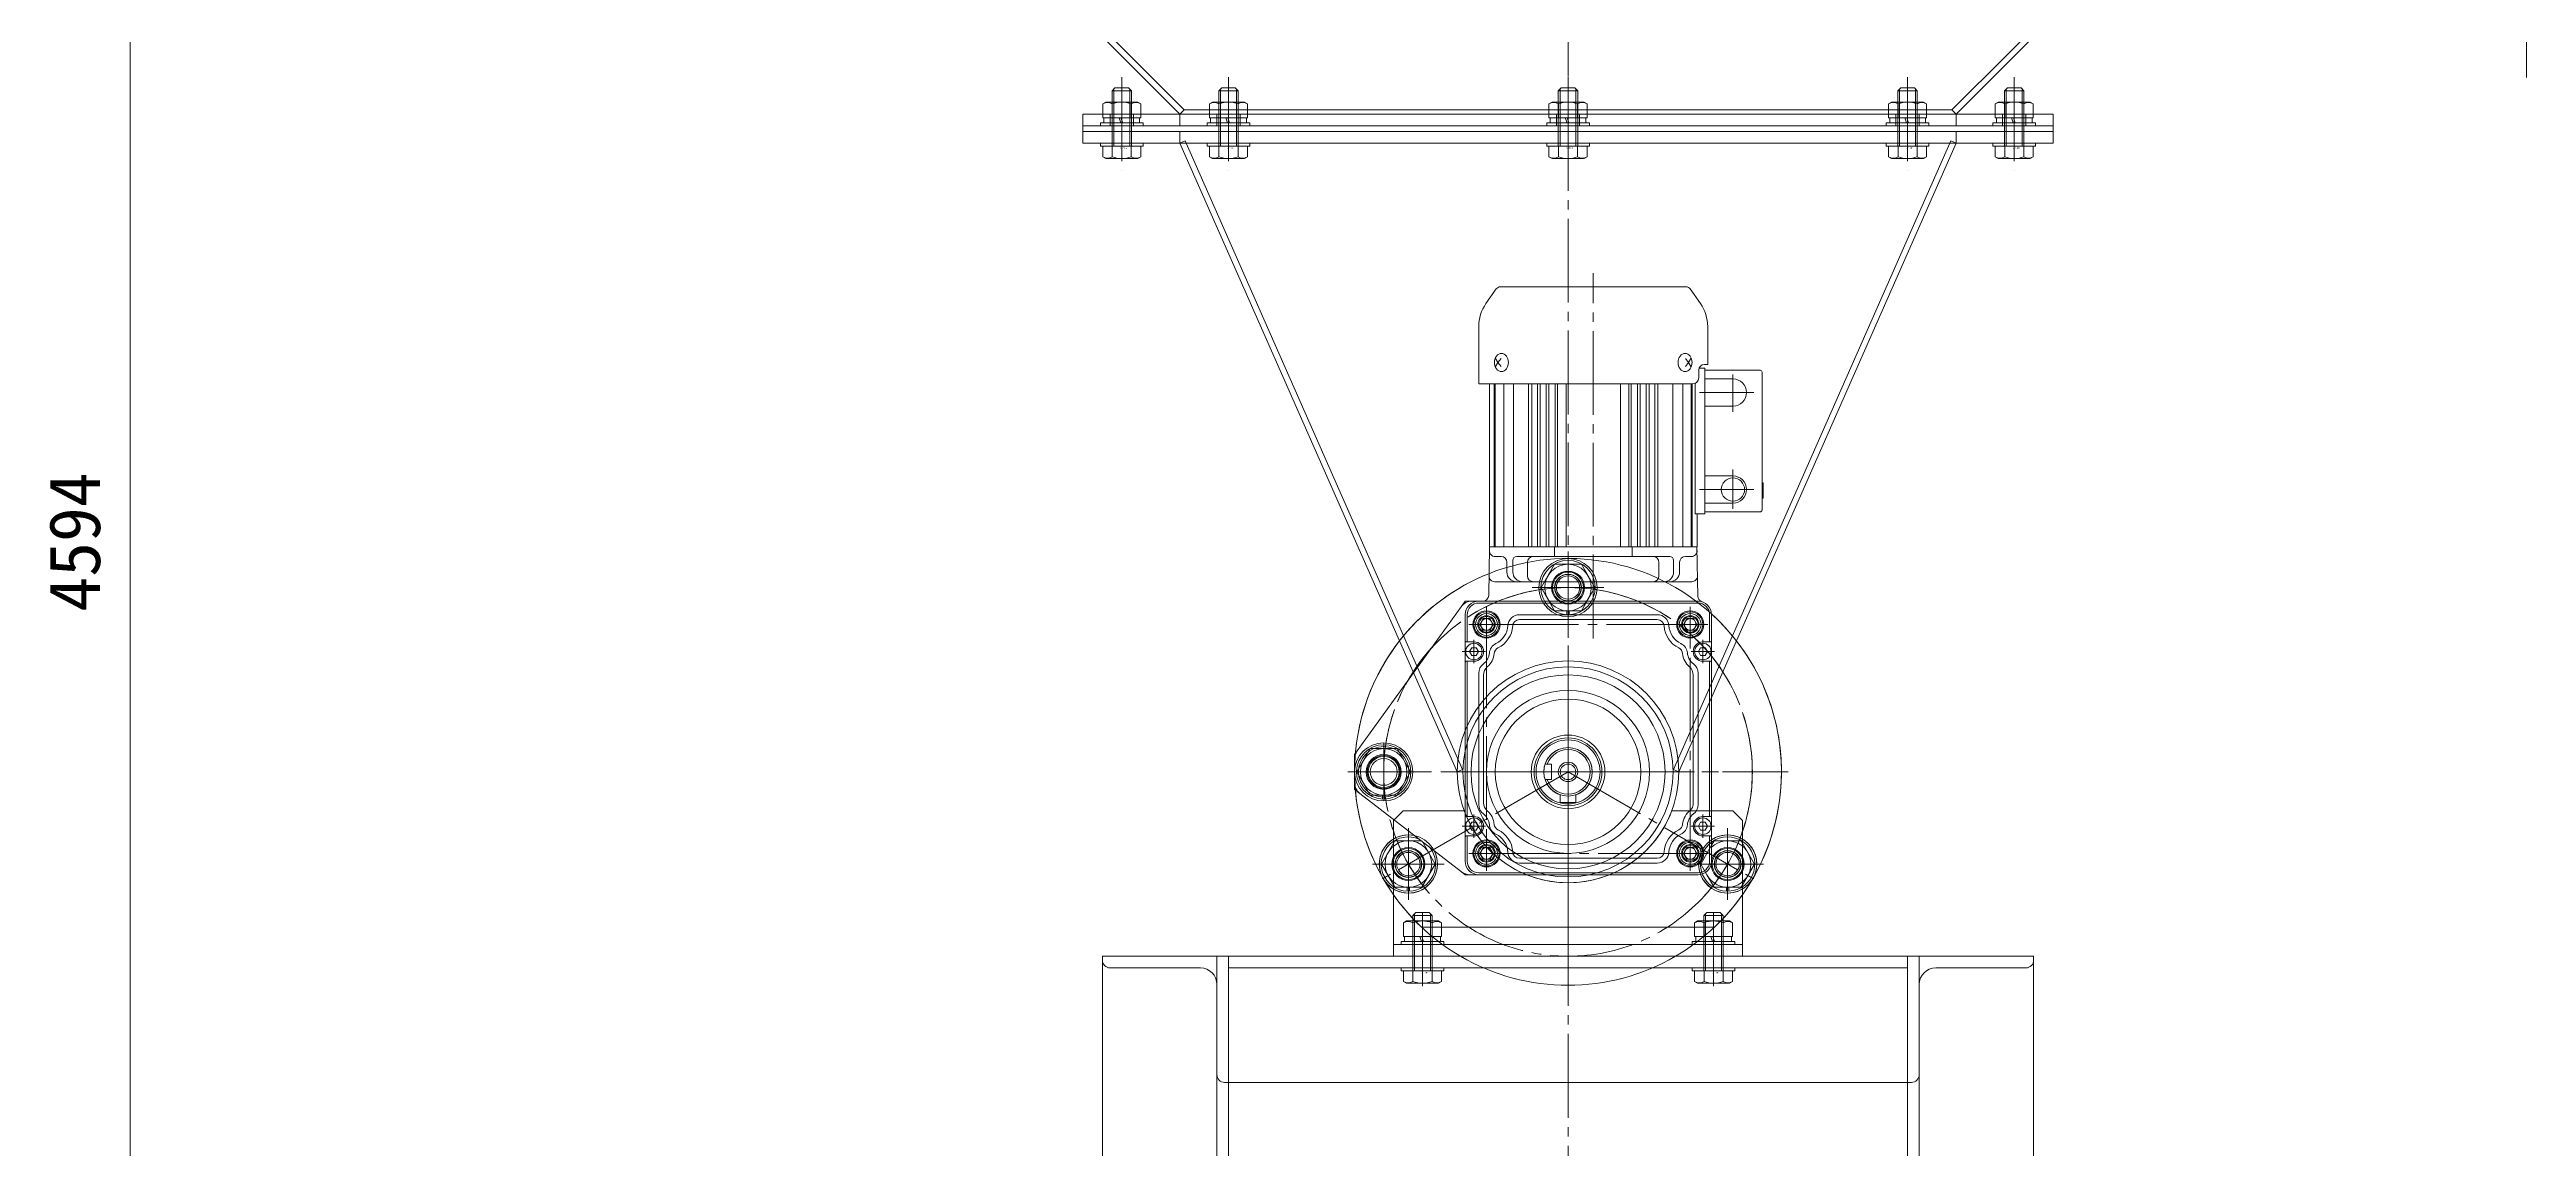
# Model space of a CAD drawing. Units: millimetres at full size. Extents: x -24503 to 24503, y -7436 to 7436.
# Drawn here: x 8316 to 9592, y 2864 to 3430 of the extents above; entities that cross this region are included whole.
import ezdxf
from ezdxf.enums import TextEntityAlignment as Align

# ---------------------------------------------------------------- set-up
doc = ezdxf.new("R2010")
doc.units = ezdxf.units.MM
doc.header["$LTSCALE"] = 4.8
doc.linetypes.add('CHAIN2', pattern=[12, 9, -1, 1, -1])
for name, color, linetype, lineweight in [('0-2_08_DIM', 3, 'Continuous', 9), ('0-4_0', 2, 'Continuous', 9), ('0-6_05_CENTER', 2, 'CHAIN2', 9), ('0-7_04_HIDDEN', 7, 'Continuous', 9), ('0-A_10_補助線', 1, 'Continuous', 9), ('0-C_01_外形線', 134, 'Continuous', 9), ('0-D_03_かくれ線', 5, 'Continuous', 9), ('0-F_04_中心線', 4, 'CHAIN2', 9), ('1-0_02_細線', 6, 'Continuous', 9)]:
    doc.layers.add(name, color=color, linetype=linetype, lineweight=lineweight)
doc.styles.add('ＭＳ ゴシック', font='')
doc.styles.get('ＭＳ ゴシック').set_extended_font_data('MS Gothic')

# ---------------------------------------------------------------- blocks, each defined once
blk = doc.blocks.new('A$C402B3D07_1_1')
at = {"layer": '0-7_04_HIDDEN'}
for p, q in [((0, 0), (-65, 0)), ((-65, -2), (-65, 0)), ((0, 0), (0, -65)), ((-61, -6), (-14.5, -6)), ((-6, -14.5), (-6, -61)), ((-2, -65), (0, -65))]:
    blk.add_line(p, q, dxfattribs=at)
for centre, radius, start, end in [((-61, -2), 4, 180, 270), ((-14.5, -14.5), 8.5, 0, 90), ((-2, -61), 4, 180, 270)]:
    blk.add_arc(centre, radius, start, end, dxfattribs=at)
blk = doc.blocks.new('A$C03AD2A29_1_1')
at = {"layer": '0-4_0', "color": 134}
for p, q in [((-181, 60), (-181, -1928)), ((-175, 54), (175, 54)), ((181, 60), (181, -1928))]:
    blk.add_line(p, q, dxfattribs=at)
for points in [[(-240, 60), (-175, 60), (-175, -1928), (-240, -1928)], [(-175, 60), (175, 60), (175, -5), (-175, -5)], [(240, 60), (175, 60), (175, -1928), (240, -1928)]]:
    blk.add_lwpolyline(points, close=True, dxfattribs=at)
at = {"layer": '0-6_05_CENTER'}
for p, q in [((0, 77.547), (0, -1965.337)), ((-75, 69.232), (-75, 44.557)), ((75, 69.232), (75, 44.557))]:
    blk.add_line(p, q, dxfattribs=at)
at = {"layer": '0-7_04_HIDDEN'}
blk.add_blockref('A$C402B3D07_1_1', (-175, 60), dxfattribs=at)
at = {"layer": '0-7_04_HIDDEN', "xscale": -1}
blk.add_blockref('A$C402B3D07_1_1', (175, 60), dxfattribs=at)
blk = doc.blocks.new('U2089')
at = {"layer": '0-F_04_中心線'}
for p, q in [((0, 11.43), (0, 333.5)), ((-60.65, 0), (-11.43, 0)), ((11.43, 0), (60.65, 0)), ((0, -60.65), (0, -11.43))]:
    blk.add_line(p, q, dxfattribs=at)
at = {"layer": '0-F_04_中心線', "linetype": 'Continuous'}
for p, q in [((-5.715, 0), (5.715, 0)), ((0, -5.715), (0, 5.715))]:
    blk.add_line(p, q, dxfattribs=at)
blk = doc.blocks.new('GM-SHYF-RH 0.2kW、1／30、200V、60Hza_1_1')
at = {"layer": '0-4_0'}
for p, q in [((46, 53), (-81, 53)), ((-81, 52), (-67, 52)), ((-67, 52.6), (-67.4, 53)), ((-67, 48.5), (-67, 52.6)), ((-56.6, 53), (-57, 52.6)), ((-57, 48.5), (-57, 52.6)), ((-57, 52), (23, 52)), ((23, 52.6), (22.6, 53)), ((23, 48.5), (23, 52.6)), ((33.4, 53), (33, 52.6)), ((33, 48.5), (33, 52.6)), ((33, 52), (46, 52)), ((-241.321, 42.275), (-248.891, 36.973)), ((-200, 46), (-229.505, 46)), ((-200, 46), (-200, -13)), ((-116, 40.5), (-200, 40.5)), ((-90.948, 40.885), (-116, 40.448)), ((-116, -13), (-116, 40.5)), ((-116, 40.5), (-116, -13)), ((-88, -67), (-88, 46)), ((-87, -67), (-87, 46)), ((-64, 49.655), (-62, 50.809)), ((-64, 47.345), (-64, 49.655)), ((-62, 46.191), (-64, 47.345)), ((-60, 49.655), (-62, 50.809)), ((-60, 47.345), (-62, 46.191)), ((-60, 49.655), (-60, 47.345)), ((-50.876, 46), (16.876, 46)), ((-49.928, 43.5), (-6.614, 43.5)), ((-6.614, 43.5), (15.928, 43.5)), ((26, 49.655), (28, 50.809)), ((26, 47.345), (26, 49.655)), ((28, 46.191), (26, 47.345)), ((30, 49.655), (28, 50.809)), ((30, 47.345), (28, 46.191)), ((30, 49.655), (30, 47.345)), ((52, 46), (52, -67)), ((53, 46), (53, -67)), ((-250, 34.844), (-250, -13)), ((-213, 37.32), (-211, 36.144)), ((-211, 36.144), (-213, 34.491)), ((-200, 38), (-116, 38)), ((-200, 37.5), (-116, 37.5)), ((-200, 33.133), (-116, 33.133)), ((-200, 28.042), (-116, 28.042)), ((-111, 34.5), (-111, 37.534)), ((-111, -13), (-111, 26.43)), ((-109, 28.43), (-103, 28.43)), ((-108, 31.5), (-103, 31.5)), ((-98, 37.761), (-98, -13)), ((-98, 23.892), (-98, 26.5)), ((-200, 20.304), (-116, 20.304)), ((-200, 18.714), (-116, 18.714)), ((-200, 15.756), (-116, 15.756)), ((-200, 14.277), (-116, 14.277)), ((-101, 20.892), (-108, 20.892)), ((-81, -46.029), (-81, 25.029)), ((-78.5, -46.029), (-78.5, 25.029)), ((44.5, 25.029), (44.5, -46.029)), ((47, 25.029), (47, -46.029)), ((-200, 11.185), (-116, 11.185)), ((-200, 9.838), (-116, 9.838)), ((-200, 6.628), (-116, 6.628)), ((-200, 5.386), (-116, 5.386)), ((-200, 1), (-116, 1)), ((-111, 7), (-116, 7)), ((15.8, 4), (11.843, 4)), ((15.8, -4), (15.8, 4)), ((15.8, -4), (11.843, -4)), ((-250, -60.844), (-250, -13)), ((-200, -64.34), (-200, -13)), ((-116, -13), (-116, -66.5)), ((-116, -66.5), (-116, -13)), ((-111, -13), (-111, -52.43)), ((-98, -63.761), (-98, -13)), ((-200, -27), (-116, -27)), ((-200, -31.386), (-116, -31.386)), ((-200, -32.628), (-116, -32.628)), ((-200, -35.838), (-116, -35.838)), ((-200, -37.185), (-116, -37.185)), ((-111, -33), (-116, -33)), ((-200, -40.277), (-116, -40.277)), ((-200, -41.756), (-116, -41.756)), ((-200, -44.714), (-116, -44.714)), ((-200, -46.304), (-116, -46.304)), ((-101, -46.892), (-108, -46.892)), ((-98, -49.892), (-98, -52.5)), ((-241.321, -68.275), (-248.891, -62.973)), ((-211, -62.144), (-213, -60.491)), ((-213, -63.32), (-211, -62.144)), ((-200, -54.042), (-116, -54.042)), ((-200, -59.133), (-116, -59.133)), ((-200, -63.5), (-116, -63.5)), ((-111, -60.5), (-111, -63.534)), ((-109, -54.43), (-103, -54.43)), ((-108, -57.5), (-103, -57.5)), ((-210, -72), (-229.505, -72)), ((-210, -72), (-210, -70.34)), ((-208, -70.5), (-208, -67.511)), ((-208, -70.5), (-133, -70.5)), ((-207, -67.34), (-203, -67.34)), ((-207, -99), (-207, -70.5)), ((-202.5, -70.5), (-202.5, -85)), ((-133, -65.5), (-200.233, -65.5)), ((-200, -64), (-116, -64)), ((-188.5, -70.5), (-188.5, -85)), ((-152.5, -70.5), (-152.5, -85)), ((-138.5, -70.5), (-138.5, -85)), ((-134, -99), (-134, -70.5)), ((-133, -70.5), (-133, -65.5)), ((-116, -66.5), (-133, -66.5)), ((-90.52, -66.892), (-116, -66.448)), ((-67, -73), (-81, -73)), ((-81, -74), (46, -74)), ((-67, -73.6), (-67.4, -74)), ((-67, -69.5), (-67, -73.6)), ((-64, -68.345), (-62, -67.191)), ((-64, -70.655), (-64, -68.345)), ((-62, -71.809), (-64, -70.655)), ((-60, -68.345), (-62, -67.191)), ((-60, -70.655), (-62, -71.809)), ((-60, -68.345), (-60, -70.655)), ((-57, -69.5), (-57, -73.6)), ((23, -73), (-57, -73)), ((-57, -73.6), (-56.6, -74)), ((16.876, -67), (-50.876, -67)), ((16.876, -64.5), (-49.928, -64.5)), ((23, -73.6), (22.6, -74)), ((23, -69.5), (23, -73.6)), ((26, -68.345), (28, -67.191)), ((26, -70.655), (26, -68.345)), ((28, -71.809), (26, -70.655)), ((30, -68.345), (28, -67.191)), ((30, -70.655), (28, -71.809)), ((30, -68.345), (30, -70.655)), ((33, -69.5), (33, -73.6)), ((46, -73), (33, -73)), ((33, -73.6), (33.4, -74)), ((-135, -100), (-206, -100)), ((-149, -100.5), (-149, -100))]:
    blk.add_line(p, q, dxfattribs=at)
for points in [[(-206.3, 34.327), (-206.39, 35.03), (-206.658, 35.706), (-207.092, 36.329), (-207.677, 36.875), (-208.389, 37.323), (-209.201, 37.656), (-210.083, 37.861), (-211, 37.931), (-211.917, 37.861), (-212.799, 37.656), (-213.611, 37.323), (-214.323, 36.875), (-214.908, 36.329), (-215.342, 35.706), (-215.61, 35.03), (-215.7, 34.327), (-215.61, 33.624), (-215.342, 32.948), (-214.908, 32.325), (-214.323, 31.779), (-213.611, 31.331), (-212.799, 30.998), (-211.917, 30.793), (-211, 30.724), (-210.083, 30.793), (-209.201, 30.998), (-208.389, 31.331), (-207.677, 31.779), (-207.092, 32.325), (-206.658, 32.948), (-206.39, 33.624)], [(-206.3, -60.327), (-206.39, -59.624), (-206.658, -58.948), (-207.092, -58.325), (-207.677, -57.779), (-208.389, -57.331), (-209.201, -56.998), (-210.083, -56.793), (-211, -56.724), (-211.917, -56.793), (-212.799, -56.998), (-213.611, -57.331), (-214.323, -57.779), (-214.908, -58.325), (-215.342, -58.948), (-215.61, -59.624), (-215.7, -60.327), (-215.61, -61.03), (-215.342, -61.706), (-214.908, -62.329), (-214.323, -62.875), (-213.611, -63.323), (-212.799, -63.656), (-211.917, -63.861), (-211, -63.931), (-210.083, -63.861), (-209.201, -63.656), (-208.389, -63.323), (-207.677, -62.875), (-207.092, -62.329), (-206.658, -61.706), (-206.39, -61.03)]]:
    blk.add_lwpolyline(points, close=True, dxfattribs=at)
for points in [[(-209, 37.32), (-211, 36.144), (-209, 34.491)], [(-209, -63.32), (-211, -62.144), (-209, -60.491)], [(-149, -100.5), (-141, -100.5), (-141, -100)]]:
    blk.add_lwpolyline(points, dxfattribs=at)
for centre, radius in [((-62, 48.5), 4.25), ((28, 48.5), 4.25), ((-76, 42), 7), ((-76, 42), 4.5), ((0, 0), 42), ((42, 42), 7), ((42, 42), 4.5), ((0, 0), 37.5), ((0, 0), 19), ((-76, -63), 7), ((-76, -63), 4.5), ((42, -63), 7), ((42, -63), 4.5), ((-62, -69.5), 4.25), ((28, -69.5), 4.25), ((-145.5, -85), 6)]:
    blk.add_circle(centre, radius, dxfattribs=at)
for centre, radius, start, end in [((-81, 46), 7, 90, 180), ((-81, 46), 6, 90, 180), ((46, 46), 7, 0, 90), ((46, 46), 6, 0, 90), ((-229.505, 25.4), 20.6, 90, 125), ((-114, 37.534), 3, 0, 91), ((-101, 37.761), 3, 0, 91), ((-91, 43.884), 3, 271, 0), ((-62, 48.5), 5, 180, 0), ((-60.715, 34.559), 6, 95.26765, 154.04306), ((-62, 48.5), 8, 275.26765, 322.61654), ((-62, 48.5), 10.5, 275.26765, 318.98526), ((-50.876, 40), 6, 90, 142.61654), ((-49.928, 38), 5.5, 90, 138.98526), ((15.928, 38), 5.5, 41.01474, 90), ((16.876, 40), 6, 37.38346, 90), ((28, 48.5), 10.5, 221.01474, 264.73235), ((28, 48.5), 8, 217.38346, 264.73235), ((28, 48.5), 5, 180, 0), ((26.715, 34.559), 6, 25.95694, 84.73235), ((-247.4, 34.844), 2.6, 125, 180), ((-108, 34.5), 3, 180, 270), ((-109, 26.43), 2, 90, 180), ((-103, 26.5), 5, 0, 90), ((-103, 23.43), 5, 0, 90), ((-75, 25.029), 6, 93.37229, 180), ((-75, 25.029), 3.5, 93.37229, 180), ((-76, 42), 11, 273.37229, 334.04306), ((-76, 42), 13.5, 273.37229, 334.04306), ((-60.715, 34.559), 3.5, 95.26765, 154.04306), ((26.715, 34.559), 3.5, 25.95694, 84.73235), ((42, 42), 13.5, 205.95694, 266.62771), ((42, 42), 11, 205.95694, 266.62771), ((41, 25.029), 3.5, 0, 86.62771), ((41, 25.029), 6, 0, 86.62771), ((-108, 17.892), 3, 90, 180), ((-101, 17.892), 3, 0, 90), ((0, 0), 12.5, 18.66292, 341.33708), ((-108, -43.892), 3, 180, 270), ((-103, -49.43), 5, 270, 0), ((-101, -43.892), 3, 270, 0), ((-75, -46.029), 6, 180, 266.62771), ((-75, -46.029), 3.5, 180, 266.62771), ((-76, -63), 13.5, 25.95694, 86.62771), ((42, -63), 13.5, 93.37229, 154.04306), ((41, -46.029), 3.5, 273.37229, 0), ((41, -46.029), 6, 273.37229, 0), ((-247.4, -60.844), 2.6, 180, 235), ((-114, -63.534), 3, 269, 0), ((-109, -52.43), 2, 180, 270), ((-108, -60.5), 3, 90, 180), ((-103, -52.5), 5, 270, 0), ((-101, -63.761), 3, 269, 0), ((-76, -63), 11, 25.95694, 86.62771), ((-60.715, -55.559), 6, 205.95694, 264.73235), ((-60.715, -55.559), 3.5, 205.95694, 264.73235), ((-62, -69.5), 8, 37.38346, 84.73235), ((-62, -69.5), 10.5, 41.01474, 84.73235), ((-49.928, -59), 5.5, 221.01474, 270), ((16.876, -61), 3.5, 270, 322.61654), ((28, -69.5), 10.5, 95.26765, 142.61654), ((28, -69.5), 8, 95.26765, 142.61654), ((26.715, -55.559), 3.5, 275.26765, 334.04306), ((26.715, -55.559), 6, 275.26765, 334.04306), ((42, -63), 11, 93.37229, 154.04306), ((-229.505, -51.4), 20.6, 235, 270), ((-207, -70.34), 3, 90, 180), ((-203, -64.34), 3, 270, 0), ((-90.573, -69.892), 3, 16.80963, 89), ((-81, -67), 7, 180, 270), ((-81, -67), 6, 180, 270), ((-62, -69.5), 5, 0, 180), ((-50.876, -61), 6, 217.38346, 270), ((16.876, -61), 6, 270, 322.61654), ((28, -69.5), 5, 0, 180), ((46, -67), 6, 270, 0), ((46, -67), 7, 270, 0), ((-195.5, -85), 7, 180, 0), ((-145.5, -85), 7, 180, 0), ((-206, -99), 1, 180, 270), ((-135, -99), 1, 270, 0)]:
    blk.add_arc(centre, radius, start, end, dxfattribs=at)
at = {"layer": '0-6_05_CENTER'}
for p, q in [((-76, 51.079), (-76, 32.921)), ((-62, 54.515), (-62, 42.485)), ((28, 54.515), (28, 42.485)), ((42, 51.079), (42, 32.921)), ((-66.921, 42), (-85.079, 42)), ((-55.985, 48.5), (-68.015, 48.5)), ((0, -47.091), (0, 47.198)), ((34.015, 48.5), (21.985, 48.5)), ((51.079, 42), (32.921, 42)), ((-46.901, 0), (46.901, 0)), ((-68.791, -13), (-256.973, -13)), ((-66.921, -63), (-85.079, -63)), ((-76, -53.921), (-76, -72.079)), ((-62, -63.485), (-62, -75.515)), ((28, -63.485), (28, -75.515)), ((51.079, -63), (32.921, -63)), ((42, -53.921), (42, -72.079)), ((-195.5, -67.716), (-195.5, -95.695)), ((-145.5, -67.716), (-145.5, -95.695)), ((-55.985, -69.5), (-68.015, -69.5)), ((34.015, -69.5), (21.985, -69.5)), ((-204.808, -85), (-185.619, -85)), ((-155.91, -85), (-135.536, -85))]:
    blk.add_line(p, q, dxfattribs=at)
blk = doc.blocks.new('A$C5A3B4944_1_1')
at = {"layer": '0-4_0', "rotation": 180}
blk.add_blockref('GM-SHYF-RH 0.2kW、1／30、200V、60Hza_1_1', (0, 0), dxfattribs=at)
blk = doc.blocks.new('U2090')
at = {"layer": '0-F_04_中心線'}
for p, q in [((0, 22), (0, 113.5)), ((-113.5, 0), (-22, 0)), ((22, 0), (113.5, 0)), ((0, -113.5), (0, -22))]:
    blk.add_line(p, q, dxfattribs=at)
at = {"layer": '0-F_04_中心線', "linetype": 'Continuous'}
for p, q in [((-11, 0), (11, 0)), ((0, -11), (0, 11))]:
    blk.add_line(p, q, dxfattribs=at)
blk = doc.blocks.new('U2087')
at = {"layer": '0-F_04_中心線'}
for p, q in [((0, 3), (0, 18.5)), ((-18.5, 0), (-3, 0)), ((3, 0), (18.5, 0)), ((0, -18.5), (0, -3))]:
    blk.add_line(p, q, dxfattribs=at)
at = {"layer": '0-F_04_中心線', "linetype": 'Continuous'}
for p, q in [((-1.5, 0), (1.5, 0)), ((0, -1.5), (0, 1.5))]:
    blk.add_line(p, q, dxfattribs=at)
blk = doc.blocks.new('U2088')
at = {"layer": '0-F_04_中心線'}
for p, q in [((0, 3), (0, 18.5)), ((-18.5, 0), (-3, 0)), ((3, 0), (18.5, 0)), ((0, -18.5), (0, -3))]:
    blk.add_line(p, q, dxfattribs=at)
at = {"layer": '0-F_04_中心線', "linetype": 'Continuous'}
for p, q in [((-1.5, 0), (1.5, 0)), ((0, -1.5), (0, 1.5))]:
    blk.add_line(p, q, dxfattribs=at)
blk = doc.blocks.new('U2091')
at = {"layer": '0-F_04_中心線'}
for p, q in [((0, 3), (0, 18.5)), ((-18.5, 0), (-3, 0)), ((3, 0), (18.5, 0)), ((0, -18.5), (0, -3))]:
    blk.add_line(p, q, dxfattribs=at)
at = {"layer": '0-F_04_中心線', "linetype": 'Continuous'}
for p, q in [((-1.5, 0), (1.5, 0)), ((0, -1.5), (0, 1.5))]:
    blk.add_line(p, q, dxfattribs=at)
blk = doc.blocks.new('U2092')
at = {"layer": '0-F_04_中心線'}
for p, q in [((-12.5, 0), (-1.8, 0)), ((0, 1.8), (0, 12.5)), ((1.8, 0), (12.5, 0)), ((0, -12.5), (0, -1.8))]:
    blk.add_line(p, q, dxfattribs=at)
at = {"layer": '0-F_04_中心線', "linetype": 'Continuous'}
for p, q in [((-0.9, 0), (0.9, 0)), ((0, -0.9), (0, 0.9))]:
    blk.add_line(p, q, dxfattribs=at)
blk = doc.blocks.new('U2083')
at = {"layer": '0-F_04_中心線'}
for p, q in [((0, 11.43), (0, 91.5)), ((-113.5, 0), (-11.43, 0)), ((11.43, 0), (77.5, 0)), ((0, -56.5), (0, -11.43))]:
    blk.add_line(p, q, dxfattribs=at)
at = {"layer": '0-F_04_中心線', "linetype": 'Continuous'}
for p, q in [((-5.715, 0), (5.715, 0)), ((0, -5.715), (0, 5.715))]:
    blk.add_line(p, q, dxfattribs=at)
blk = doc.blocks.new('U2084')
at = {"layer": '0-F_04_中心線'}
for p, q in [((-8, 0), (-0.9, 0)), ((0, 0.9), (0, 8)), ((0.9, 0), (8, 0)), ((0, -8), (0, -0.9))]:
    blk.add_line(p, q, dxfattribs=at)
at = {"layer": '0-F_04_中心線', "linetype": 'Continuous'}
for p, q in [((-0.45, 0), (0.45, 0)), ((0, -0.45), (0, 0.45))]:
    blk.add_line(p, q, dxfattribs=at)
blk = doc.blocks.new('U2085')
at = {"layer": '0-F_04_中心線'}
for p, q in [((-8, 0), (-0.9, 0)), ((0, 0.9), (0, 8)), ((0.9, 0), (8, 0)), ((0, -8), (0, -0.9))]:
    blk.add_line(p, q, dxfattribs=at)
at = {"layer": '0-F_04_中心線', "linetype": 'Continuous'}
for p, q in [((-0.45, 0), (0.45, 0)), ((0, -0.45), (0, 0.45))]:
    blk.add_line(p, q, dxfattribs=at)
blk = doc.blocks.new('U2093')
at = {"layer": '0-F_04_中心線'}
for p, q in [((-8, 0), (-0.9, 0)), ((0, 0.9), (0, 8)), ((0.9, 0), (8, 0)), ((0, -8), (0, -0.9))]:
    blk.add_line(p, q, dxfattribs=at)
at = {"layer": '0-F_04_中心線', "linetype": 'Continuous'}
for p, q in [((-0.45, 0), (0.45, 0)), ((0, -0.45), (0, 0.45))]:
    blk.add_line(p, q, dxfattribs=at)
blk = doc.blocks.new('U2094')
at = {"layer": '0-F_04_中心線'}
for p, q in [((-8, 0), (-0.9, 0)), ((0, 0.9), (0, 8)), ((0.9, 0), (8, 0)), ((0, -8), (0, -0.9))]:
    blk.add_line(p, q, dxfattribs=at)
at = {"layer": '0-F_04_中心線', "linetype": 'Continuous'}
for p, q in [((-0.45, 0), (0.45, 0)), ((0, -0.45), (0, 0.45))]:
    blk.add_line(p, q, dxfattribs=at)
blk = doc.blocks.new('U2086')
at = {"layer": '0-F_04_中心線'}
for p, q in [((0, 3.5), (0, 53.5)), ((-53.5, 0), (-3.5, 0)), ((3.5, 0), (53.5, 0)), ((0, -53.5), (0, -3.5))]:
    blk.add_line(p, q, dxfattribs=at)
at = {"layer": '0-F_04_中心線', "linetype": 'Continuous'}
for p, q in [((-1.75, 0), (1.75, 0)), ((0, -1.75), (0, 1.75))]:
    blk.add_line(p, q, dxfattribs=at)
blk = doc.blocks.new('U2082')
at = {"layer": '0-F_04_中心線'}
for p, q in [((0, 22), (0, 113.5)), ((-113.5, 0), (-22, 0)), ((22, 0), (113.5, 0)), ((0, -83.5), (0, -22))]:
    blk.add_line(p, q, dxfattribs=at)
at = {"layer": '0-F_04_中心線', "linetype": 'Continuous'}
for p, q in [((-11, 0), (11, 0)), ((0, -11), (0, 11))]:
    blk.add_line(p, q, dxfattribs=at)

msp = doc.modelspace()

# ---------------------------------------------------------------- linework, layer by layer
at = {"layer": '0-2_08_DIM', "color": 4}
msp.add_line((8357.024, 942.938), (8357.024, 5476.938), dxfattribs=at)
at = {"layer": '0-4_0', "color": 134}
for p, q in [((8848.194, 3390.938), (8848.194, 3387.938)), ((9348.194, 3390.938), (9348.194, 3387.938)), ((9011.302, 3125.39), (8898.194, 3381.934)), ((9185.084, 3125.392), (9298.194, 3381.938)), ((8989.517, 3068.772), (9043.098, 3143.033)), ((8988.194, 3052.377), (8988.194, 3064.676)), ((8990.916, 3046.836), (9043.304, 3006.396)), ((9022.695, 2977.938), (9173.692, 2977.938)), ((9008.194, 2968.938), (9033.548, 2968.938)), ((9162.839, 2968.938), (9188.194, 2968.938))]:
    msp.add_line(p, q, dxfattribs=at)
for points in [[(8898.194, 3396.938), (9298.194, 3396.938), (9498.194, 3596.938), (9498.194, 4250.938), (8698.194, 4250.938), (8698.194, 3596.938)], [(8848.194, 3381.938), (9348.194, 3381.938), (9348.194, 3387.938), (8848.194, 3387.938)]]:
    msp.add_lwpolyline(points, close=True, dxfattribs=at)
for points in [[(9032.694, 3390.938), (9163.694, 3390.938), (9348.194, 3390.938)], [(9032.694, 3387.938), (9163.694, 3387.938), (9348.194, 3387.938)], [(9008.194, 2994.692), (9008.194, 2962.938), (9042.741, 2962.938)], [(9153.646, 2962.938), (9188.194, 2962.938), (9188.194, 2994.692)]]:
    msp.add_lwpolyline(points, dxfattribs=at)
for centre, radius, start, end in [((9098.194, 3057.938), 110, 111.79809, 226.65824), ((9098.194, 3057.938), 110, 111.79809, 239.72736), ((9048.775, 3138.938), 7, 90, 144.18883), ((9098.194, 3057.938), 110, 300.27264, 47.72209), ((9098.194, 3057.938), 110, 313.34176, 47.72209), ((8995.194, 3064.676), 7, 144.18883, 180), ((8995.194, 3052.377), 7, 180, 232.33438), ((9047.581, 3011.938), 7, 232.33438, 270)]:
    msp.add_arc(centre, radius, start, end, dxfattribs=at)
at = {"layer": '0-A_10_補助線'}
for points in [[(9043.098, 3143.033), (9045.194, 3145.938), (9048.775, 3145.938)], [(8988.194, 3064.676), (8988.194, 3066.938), (8989.517, 3068.772)], [(8988.194, 3052.377), (8988.194, 3048.938), (8990.916, 3046.836)], [(9043.304, 3006.396), (9045.194, 3004.938), (9047.581, 3004.938)]]:
    msp.add_lwpolyline(points, dxfattribs=at)
at = {"layer": '0-C_01_外形線'}
for p, q in [((9592.194, 5058.938), (9592.194, 3415.813)), ((8863.194, 3408.938), (8864.694, 3410.438)), ((8863.194, 3408.938), (8873.194, 3408.938)), ((8863.194, 3403.088), (8863.194, 3408.938)), ((8864.694, 3410.438), (8871.694, 3410.438)), ((8873.194, 3408.938), (8871.694, 3410.438)), ((8873.194, 3403.088), (8873.194, 3408.938)), ((8918.194, 3408.938), (8919.694, 3410.438)), ((8918.194, 3408.938), (8928.194, 3408.938)), ((8918.194, 3403.088), (8918.194, 3408.938)), ((8919.694, 3410.438), (8926.694, 3410.438)), ((8928.194, 3408.938), (8926.694, 3410.438)), ((8928.194, 3403.088), (8928.194, 3408.938)), ((9093.194, 3408.938), (9094.694, 3410.438)), ((9093.194, 3408.938), (9103.194, 3408.938)), ((9093.194, 3403.088), (9093.194, 3408.938)), ((9094.694, 3410.438), (9101.694, 3410.438)), ((9103.194, 3408.938), (9101.694, 3410.438)), ((9103.194, 3403.088), (9103.194, 3408.938)), ((9268.194, 3408.938), (9269.694, 3410.438)), ((9268.194, 3408.938), (9278.194, 3408.938)), ((9268.194, 3403.088), (9268.194, 3408.938)), ((9269.694, 3410.438), (9276.694, 3410.438)), ((9278.194, 3408.938), (9276.694, 3410.438)), ((9278.194, 3403.088), (9278.194, 3408.938)), ((9323.194, 3408.938), (9324.694, 3410.438)), ((9323.194, 3408.938), (9333.194, 3408.938)), ((9323.194, 3403.088), (9323.194, 3408.938)), ((9324.694, 3410.438), (9331.694, 3410.438)), ((9333.194, 3408.938), (9331.694, 3410.438)), ((9333.194, 3403.088), (9333.194, 3408.938)), ((8858.379, 3402.184), (8859.944, 3403.088)), ((8858.379, 3395.088), (8858.379, 3402.184)), ((8876.444, 3403.088), (8859.944, 3403.088)), ((8863.286, 3395.088), (8863.286, 3402.184)), ((8873.101, 3395.088), (8873.101, 3402.184)), ((8878.009, 3402.184), (8876.444, 3403.088)), ((8878.009, 3395.088), (8878.009, 3402.184)), ((8913.379, 3402.184), (8914.944, 3403.088)), ((8913.379, 3395.088), (8913.379, 3402.184)), ((8931.444, 3403.088), (8914.944, 3403.088)), ((8918.286, 3395.088), (8918.286, 3402.184)), ((8928.101, 3395.088), (8928.101, 3402.184)), ((8933.009, 3402.184), (8931.444, 3403.088)), ((8933.009, 3395.088), (8933.009, 3402.184)), ((9088.379, 3402.184), (9089.944, 3403.088)), ((9088.379, 3395.088), (9088.379, 3402.184)), ((9106.444, 3403.088), (9089.944, 3403.088)), ((9093.286, 3395.088), (9093.286, 3402.184)), ((9103.101, 3395.088), (9103.101, 3402.184)), ((9108.009, 3402.184), (9106.444, 3403.088)), ((9108.009, 3395.088), (9108.009, 3402.184)), ((9263.379, 3402.184), (9264.944, 3403.088)), ((9263.379, 3395.088), (9263.379, 3402.184)), ((9281.444, 3403.088), (9264.944, 3403.088)), ((9268.286, 3395.088), (9268.286, 3402.184)), ((9278.101, 3395.088), (9278.101, 3402.184)), ((9283.009, 3402.184), (9281.444, 3403.088)), ((9283.009, 3395.088), (9283.009, 3402.184)), ((9318.379, 3402.184), (9319.944, 3403.088)), ((9318.379, 3395.088), (9318.379, 3402.184)), ((9336.444, 3403.088), (9319.944, 3403.088)), ((9323.286, 3395.088), (9323.286, 3402.184)), ((9333.101, 3395.088), (9333.101, 3402.184)), ((9338.009, 3402.184), (9336.444, 3403.088)), ((9338.009, 3395.088), (9338.009, 3402.184)), ((8848.194, 3390.938), (9032.694, 3390.938)), ((8848.194, 3387.938), (9032.694, 3387.938)), ((8878.009, 3395.088), (8858.379, 3395.088)), ((8866.784, 3395.088), (8858.994, 3395.088)), ((8858.994, 3395.088), (8858.994, 3392.438)), ((8867.694, 3392.438), (8858.994, 3392.438)), ((8867.694, 3392.438), (8866.784, 3395.088)), ((8877.394, 3395.088), (8867.784, 3395.088)), ((8868.694, 3392.438), (8867.784, 3395.088)), ((8877.394, 3392.438), (8868.694, 3392.438)), ((8877.394, 3392.438), (8877.394, 3395.088)), ((8933.009, 3395.088), (8913.379, 3395.088)), ((8921.784, 3395.088), (8913.994, 3395.088)), ((8913.994, 3395.088), (8913.994, 3392.438)), ((8922.694, 3392.438), (8913.994, 3392.438)), ((8922.694, 3392.438), (8921.784, 3395.088)), ((8932.394, 3395.088), (8922.784, 3395.088)), ((8923.694, 3392.438), (8922.784, 3395.088)), ((8932.394, 3392.438), (8923.694, 3392.438)), ((8932.394, 3392.438), (8932.394, 3395.088)), ((9108.009, 3395.088), (9088.379, 3395.088)), ((9096.784, 3395.088), (9088.994, 3395.088)), ((9088.994, 3395.088), (9088.994, 3392.438)), ((9097.694, 3392.438), (9088.994, 3392.438)), ((9097.694, 3392.438), (9096.784, 3395.088)), ((9107.394, 3395.088), (9097.784, 3395.088)), ((9098.694, 3392.438), (9097.784, 3395.088)), ((9107.394, 3392.438), (9098.694, 3392.438)), ((9107.394, 3392.438), (9107.394, 3395.088)), ((9283.009, 3395.088), (9263.379, 3395.088)), ((9271.784, 3395.088), (9263.994, 3395.088)), ((9263.994, 3395.088), (9263.994, 3392.438)), ((9272.694, 3392.438), (9263.994, 3392.438)), ((9272.694, 3392.438), (9271.784, 3395.088)), ((9282.394, 3395.088), (9272.784, 3395.088)), ((9273.694, 3392.438), (9272.784, 3395.088)), ((9282.394, 3392.438), (9273.694, 3392.438)), ((9282.394, 3392.438), (9282.394, 3395.088)), ((9338.009, 3395.088), (9318.379, 3395.088)), ((9326.784, 3395.088), (9318.994, 3395.088)), ((9318.994, 3395.088), (9318.994, 3392.438)), ((9327.694, 3392.438), (9318.994, 3392.438)), ((9327.694, 3392.438), (9326.784, 3395.088)), ((9337.394, 3395.088), (9327.784, 3395.088)), ((9328.694, 3392.438), (9327.784, 3395.088)), ((9337.394, 3392.438), (9328.694, 3392.438)), ((9337.394, 3392.438), (9337.394, 3395.088)), ((8858.379, 3380.438), (8858.379, 3374.941)), ((8878.009, 3380.438), (8858.379, 3380.438)), ((8858.379, 3374.941), (8859.944, 3374.038)), ((8859.944, 3374.038), (8876.444, 3374.038)), ((8863.286, 3380.438), (8863.286, 3374.941)), ((8873.101, 3380.438), (8873.101, 3374.941)), ((8878.009, 3374.941), (8876.444, 3374.038)), ((8878.009, 3380.438), (8878.009, 3374.941)), ((8913.379, 3380.438), (8913.379, 3374.941)), ((8933.009, 3380.438), (8913.379, 3380.438)), ((8913.379, 3374.941), (8914.944, 3374.038)), ((8914.944, 3374.038), (8931.444, 3374.038)), ((8918.286, 3380.438), (8918.286, 3374.941)), ((8928.101, 3380.438), (8928.101, 3374.941)), ((8933.009, 3374.941), (8931.444, 3374.038)), ((8933.009, 3380.438), (8933.009, 3374.941)), ((9088.379, 3380.438), (9088.379, 3374.941)), ((9108.009, 3380.438), (9088.379, 3380.438)), ((9088.379, 3374.941), (9089.944, 3374.038)), ((9089.944, 3374.038), (9106.444, 3374.038)), ((9093.286, 3380.438), (9093.286, 3374.941)), ((9103.101, 3380.438), (9103.101, 3374.941)), ((9108.009, 3374.941), (9106.444, 3374.038)), ((9108.009, 3380.438), (9108.009, 3374.941)), ((9263.379, 3380.438), (9263.379, 3374.941)), ((9283.009, 3380.438), (9263.379, 3380.438)), ((9263.379, 3374.941), (9264.944, 3374.038)), ((9264.944, 3374.038), (9281.444, 3374.038)), ((9268.286, 3380.438), (9268.286, 3374.941)), ((9278.101, 3380.438), (9278.101, 3374.941)), ((9283.009, 3374.941), (9281.444, 3374.038)), ((9283.009, 3380.438), (9283.009, 3374.941)), ((9318.379, 3380.438), (9318.379, 3374.941)), ((9338.009, 3380.438), (9318.379, 3380.438)), ((9318.379, 3374.941), (9319.944, 3374.038)), ((9319.944, 3374.038), (9336.444, 3374.038)), ((9323.286, 3380.438), (9323.286, 3374.941)), ((9333.101, 3380.438), (9333.101, 3374.941)), ((9338.009, 3374.941), (9336.444, 3374.038)), ((9338.009, 3380.438), (9338.009, 3374.941)), ((9054.462, 3136.938), (9052.73, 3133.938)), ((9052.73, 3133.938), (9054.462, 3130.938)), ((9054.462, 3130.938), (9057.926, 3130.938)), ((9057.926, 3130.938), (9059.658, 3133.938)), ((9159.462, 3136.938), (9157.73, 3133.938)), ((9157.73, 3133.938), (9159.462, 3130.938)), ((9159.462, 3130.938), (9162.926, 3130.938)), ((9162.926, 3130.938), (9164.658, 3133.938)), ((8996.265, 3069.938), (8989.337, 3057.938)), ((8989.337, 3057.938), (8996.265, 3045.938)), ((9010.122, 3045.938), (9017.05, 3057.938)), ((8996.265, 3045.938), (9010.122, 3045.938)), ((9002.594, 3045.938), (9002.594, 3043.95)), ((9003.794, 3045.938), (9003.794, 3043.95)), ((9008.993, 3022.438), (9002.065, 3010.438)), ((9022.523, 3022.438), (9008.993, 3022.438)), ((9029.778, 3010.438), (9023.112, 3021.983)), ((9054.462, 3018.938), (9052.73, 3015.938)), ((9052.73, 3015.938), (9054.462, 3012.938)), ((9054.462, 3012.938), (9057.926, 3012.938)), ((9057.926, 3012.938), (9059.658, 3015.938)), ((9159.462, 3018.938), (9157.73, 3015.938)), ((9157.73, 3015.938), (9159.462, 3012.938)), ((9159.462, 3012.938), (9162.926, 3012.938)), ((9162.926, 3012.938), (9164.658, 3015.938)), ((9173.538, 3022.438), (9172.194, 3020.109)), ((9002.065, 3010.438), (9008.993, 2998.438)), ((9022.849, 2998.438), (9029.778, 3010.438)), ((9169.785, 3004.938), (9173.538, 2998.438)), ((9187.394, 2998.438), (9194.322, 3010.438)), ((9008.993, 2998.438), (9022.849, 2998.438)), ((9015.321, 2998.438), (9015.321, 2996.45)), ((9016.521, 2998.438), (9016.521, 2996.45)), ((9173.538, 2998.438), (9187.394, 2998.438)), ((9179.866, 2998.438), (9179.866, 2996.45)), ((9181.066, 2998.438), (9181.066, 2996.45)), ((9013.379, 2980.184), (9014.944, 2981.088)), ((9013.379, 2973.088), (9013.379, 2980.184)), ((9031.444, 2981.088), (9014.944, 2981.088)), ((9018.194, 2983.938), (9019.694, 2985.438)), ((9018.194, 2983.938), (9028.194, 2983.938)), ((9018.194, 2981.088), (9018.194, 2983.938)), ((9018.286, 2973.088), (9018.286, 2980.184)), ((9019.694, 2985.438), (9026.694, 2985.438)), ((9028.194, 2983.938), (9026.694, 2985.438)), ((9028.101, 2973.088), (9028.101, 2980.184)), ((9028.194, 2981.088), (9028.194, 2983.938)), ((9033.009, 2980.184), (9031.444, 2981.088)), ((9033.009, 2973.088), (9033.009, 2980.184)), ((9163.379, 2980.184), (9164.944, 2981.088)), ((9163.379, 2973.088), (9163.379, 2980.184)), ((9181.444, 2981.088), (9164.944, 2981.088)), ((9168.194, 2983.938), (9169.694, 2985.438)), ((9168.194, 2983.938), (9178.194, 2983.938)), ((9168.194, 2981.088), (9168.194, 2983.938)), ((9168.286, 2973.088), (9168.286, 2980.184)), ((9169.694, 2985.438), (9176.694, 2985.438)), ((9178.194, 2983.938), (9176.694, 2985.438)), ((9178.101, 2973.088), (9178.101, 2980.184)), ((9178.194, 2981.088), (9178.194, 2983.938)), ((9183.009, 2980.184), (9181.444, 2981.088)), ((9183.009, 2973.088), (9183.009, 2980.184)), ((9033.009, 2973.088), (9013.379, 2973.088)), ((9021.784, 2973.088), (9013.994, 2973.088)), ((9013.994, 2973.088), (9013.994, 2970.438)), ((9022.694, 2970.438), (9013.994, 2970.438)), ((9022.694, 2970.438), (9021.784, 2973.088)), ((9032.394, 2973.088), (9022.784, 2973.088)), ((9023.694, 2970.438), (9022.784, 2973.088)), ((9032.394, 2970.438), (9023.694, 2970.438)), ((9032.394, 2970.438), (9032.394, 2973.088)), ((9183.009, 2973.088), (9163.379, 2973.088)), ((9171.784, 2973.088), (9163.994, 2973.088)), ((9163.994, 2973.088), (9163.994, 2970.438)), ((9172.694, 2970.438), (9163.994, 2970.438)), ((9172.694, 2970.438), (9171.784, 2973.088)), ((9182.394, 2973.088), (9172.784, 2973.088)), ((9173.694, 2970.438), (9172.784, 2973.088)), ((9182.394, 2970.438), (9173.694, 2970.438)), ((9182.394, 2970.438), (9182.394, 2973.088)), ((9013.379, 2955.438), (9013.379, 2949.941)), ((9033.009, 2955.438), (9013.379, 2955.438)), ((9013.379, 2949.941), (9014.944, 2949.038)), ((9018.286, 2955.438), (9018.286, 2949.941)), ((9028.101, 2955.438), (9028.101, 2949.941)), ((9033.009, 2949.941), (9031.444, 2949.038)), ((9033.009, 2955.438), (9033.009, 2949.941)), ((9163.379, 2955.438), (9163.379, 2949.941)), ((9183.009, 2955.438), (9163.379, 2955.438)), ((9163.379, 2949.941), (9164.944, 2949.038)), ((9168.286, 2955.438), (9168.286, 2949.941)), ((9178.101, 2955.438), (9178.101, 2949.941)), ((9183.009, 2949.941), (9181.444, 2949.038)), ((9183.009, 2955.438), (9183.009, 2949.941)), ((9014.944, 2949.038), (9031.444, 2949.038)), ((9164.944, 2949.038), (9181.444, 2949.038))]:
    msp.add_line(p, q, dxfattribs=at)
for points in [[(9348.194, 3390.938), (8848.194, 3390.938), (8848.194, 3396.938), (9348.194, 3396.938)], [(8857.194, 3390.938), (8879.194, 3390.938), (8879.194, 3392.438), (8857.194, 3392.438)], [(8912.194, 3390.938), (8934.194, 3390.938), (8934.194, 3392.438), (8912.194, 3392.438)], [(9087.194, 3390.938), (9109.194, 3390.938), (9109.194, 3392.438), (9087.194, 3392.438)], [(9262.194, 3390.938), (9284.194, 3390.938), (9284.194, 3392.438), (9262.194, 3392.438)], [(9317.194, 3390.938), (9339.194, 3390.938), (9339.194, 3392.438), (9317.194, 3392.438)], [(8879.194, 3381.938), (8857.194, 3381.938), (8857.194, 3380.438), (8879.194, 3380.438)], [(8934.194, 3381.938), (8912.194, 3381.938), (8912.194, 3380.438), (8934.194, 3380.438)], [(9109.194, 3381.938), (9087.194, 3381.938), (9087.194, 3380.438), (9109.194, 3380.438)], [(9284.194, 3381.938), (9262.194, 3381.938), (9262.194, 3380.438), (9284.194, 3380.438)], [(9339.194, 3381.938), (9317.194, 3381.938), (9317.194, 3380.438), (9339.194, 3380.438)], [(9012.194, 2968.938), (9034.194, 2968.938), (9034.194, 2970.438), (9012.194, 2970.438)], [(9162.194, 2968.938), (9184.194, 2968.938), (9184.194, 2970.438), (9162.194, 2970.438)], [(9034.194, 2956.938), (9012.194, 2956.938), (9012.194, 2955.438), (9034.194, 2955.438)], [(9184.194, 2956.938), (9162.194, 2956.938), (9162.194, 2955.438), (9184.194, 2955.438)]]:
    msp.add_lwpolyline(points, close=True, dxfattribs=at)
for points in [[(9059.658, 3133.938), (9057.926, 3136.938), (9054.462, 3136.938)], [(9164.658, 3133.938), (9162.926, 3136.938), (9159.462, 3136.938)], [(9017.05, 3057.938), (9010.122, 3069.938), (8996.265, 3069.938)], [(9059.658, 3015.938), (9057.926, 3018.938), (9054.462, 3018.938)], [(9164.658, 3015.938), (9162.926, 3018.938), (9159.462, 3018.938)], [(9194.322, 3010.438), (9187.394, 3022.438), (9173.538, 3022.438)]]:
    msp.add_lwpolyline(points, dxfattribs=at)
for centre, radius in [((9056.194, 3133.938), 6.5), ((9056.194, 3133.938), 5.634), ((9161.194, 3133.938), 6.5), ((9161.194, 3133.938), 5.634), ((9003.194, 3057.938), 15), ((9003.194, 3057.938), 12), ((9003.194, 3057.938), 8), ((9003.194, 3057.938), 6.918), ((9015.921, 3010.438), 12), ((9015.921, 3010.438), 8), ((9015.921, 3010.438), 6.918), ((9056.194, 3015.938), 6.5), ((9056.194, 3015.938), 5.634), ((9161.194, 3015.938), 6.5), ((9161.194, 3015.938), 5.634), ((9180.466, 3010.438), 8), ((9180.466, 3010.438), 6.918)]:
    msp.add_circle(centre, radius, dxfattribs=at)
for centre, radius, start, end in [((8860.832, 3397.934), 4.907, 60.00001, 119.99999), ((8868.194, 3389.308), 13.779, 69.136, 110.864), ((8875.555, 3397.934), 4.907, 60.00001, 119.99999), ((8915.832, 3397.934), 4.907, 60.00001, 119.99999), ((8923.194, 3389.308), 13.779, 69.136, 110.864), ((8930.555, 3397.934), 4.907, 60.00001, 119.99999), ((9090.832, 3397.934), 4.907, 60.00001, 119.99999), ((9098.194, 3389.308), 13.779, 69.136, 110.864), ((9105.555, 3397.934), 4.907, 60.00001, 119.99999), ((9265.832, 3397.934), 4.907, 60.00001, 119.99999), ((9273.194, 3389.308), 13.779, 69.136, 110.864), ((9280.555, 3397.934), 4.907, 60.00001, 119.99999), ((9320.832, 3397.934), 4.907, 60.00001, 119.99999), ((9328.194, 3389.308), 13.779, 69.136, 110.864), ((9335.555, 3397.934), 4.907, 60.00001, 119.99999), ((8860.832, 3379.191), 4.907, 240.00001, 299.99999), ((8868.194, 3387.817), 13.779, 249.136, 290.864), ((8875.555, 3379.191), 4.907, 240.00001, 299.99999), ((8915.832, 3379.191), 4.907, 240.00001, 299.99999), ((8923.194, 3387.817), 13.779, 249.136, 290.864), ((8930.555, 3379.191), 4.907, 240.00001, 299.99999), ((9090.832, 3379.191), 4.907, 240.00001, 299.99999), ((9098.194, 3387.817), 13.779, 249.136, 290.864), ((9105.555, 3379.191), 4.907, 240.00001, 299.99999), ((9265.832, 3379.191), 4.907, 240.00001, 299.99999), ((9273.194, 3387.817), 13.779, 249.136, 290.864), ((9280.555, 3379.191), 4.907, 240.00001, 299.99999), ((9320.832, 3379.191), 4.907, 240.00001, 299.99999), ((9328.194, 3387.817), 13.779, 249.136, 290.864), ((9335.555, 3379.191), 4.907, 240.00001, 299.99999), ((9003.194, 3057.938), 14, 272.45629, 267.54371), ((9015.921, 3010.438), 15, 77.88367, 26.78509), ((9015.921, 3010.438), 14, 67.17132, 267.54371), ((9015.921, 3010.438), 14, 272.45629, 37.49744), ((9180.466, 3010.438), 15, 201.51019, 123.46958), ((9180.466, 3010.438), 12, 207.27961, 133.58008), ((9180.466, 3010.438), 14, 272.45629, 126.21995), ((9180.466, 3010.438), 14, 203.1324, 267.54371), ((9015.832, 2975.934), 4.907, 60.00001, 119.99999), ((9023.194, 2967.308), 13.779, 69.136, 110.864), ((9030.555, 2975.934), 4.907, 60.00001, 119.99999), ((9165.832, 2975.934), 4.907, 60.00001, 119.99999), ((9173.194, 2967.308), 13.779, 69.136, 110.864), ((9180.555, 2975.934), 4.907, 60.00001, 119.99999), ((9015.832, 2954.191), 4.907, 240.00001, 299.99999), ((9023.194, 2962.817), 13.779, 249.136, 290.864), ((9030.555, 2954.191), 4.907, 240.00001, 299.99999), ((9165.832, 2954.191), 4.907, 240.00001, 299.99999), ((9173.194, 2962.817), 13.779, 249.136, 290.864), ((9180.555, 2954.191), 4.907, 240.00001, 299.99999)]:
    msp.add_arc(centre, radius, start, end, dxfattribs=at)
at = {"layer": '0-D_03_かくれ線'}
for p, q in [((9495.194, 3598.18), (9296.072, 3399.059)), ((8862.194, 3396.938), (8862.194, 3390.938)), ((8863.194, 3380.438), (8863.194, 3403.088)), ((8864.094, 3380.438), (8864.094, 3403.088)), ((8872.294, 3380.438), (8872.294, 3403.088)), ((8873.194, 3380.438), (8873.194, 3403.088)), ((8874.194, 3396.938), (8874.194, 3390.938)), ((8898.194, 3396.938), (8900.315, 3399.059)), ((8898.194, 3396.938), (8898.194, 3390.938)), ((8917.194, 3396.938), (8917.194, 3390.938)), ((8918.194, 3380.438), (8918.194, 3403.088)), ((8919.094, 3380.438), (8919.094, 3403.088)), ((8927.294, 3380.438), (8927.294, 3403.088)), ((8928.194, 3380.438), (8928.194, 3403.088)), ((8929.194, 3396.938), (8929.194, 3390.938)), ((9092.194, 3396.938), (9092.194, 3390.938)), ((9093.194, 3380.438), (9093.194, 3403.088)), ((9094.094, 3380.438), (9094.094, 3403.088)), ((9102.294, 3380.438), (9102.294, 3403.088)), ((9103.194, 3380.438), (9103.194, 3403.088)), ((9104.194, 3396.938), (9104.194, 3390.938)), ((9267.194, 3396.938), (9267.194, 3390.938)), ((9268.194, 3380.438), (9268.194, 3403.088)), ((9269.094, 3380.438), (9269.094, 3403.088)), ((9277.294, 3380.438), (9277.294, 3403.088)), ((9278.194, 3380.438), (9278.194, 3403.088)), ((9279.194, 3396.938), (9279.194, 3390.938)), ((9298.194, 3396.938), (9296.072, 3399.059)), ((9298.194, 3396.938), (9298.194, 3390.938)), ((9322.194, 3396.938), (9322.194, 3390.938)), ((9323.194, 3380.438), (9323.194, 3403.088)), ((9324.094, 3380.438), (9324.094, 3403.088)), ((9332.294, 3380.438), (9332.294, 3403.088)), ((9333.194, 3380.438), (9333.194, 3403.088)), ((9334.194, 3396.938), (9334.194, 3390.938)), ((8898.194, 3387.938), (8898.194, 3381.938)), ((9298.194, 3387.938), (9298.194, 3381.938)), ((9091.265, 3164.938), (9084.337, 3152.938)), ((9048.775, 3145.938), (9165.194, 3145.938)), ((9084.337, 3152.938), (9091.265, 3140.938)), ((9091.265, 3140.938), (9105.122, 3140.938)), ((9097.594, 3140.938), (9097.594, 3138.95)), ((9098.794, 3140.938), (9098.794, 3138.95)), ((9105.122, 3140.938), (9112.05, 3152.938)), ((9172.194, 3011.938), (9172.194, 3138.938)), ((9041.044, 3057.938), (9011.303, 3125.392)), ((9155.344, 3057.938), (9185.084, 3125.392)), ((9086.351, 3061.938), (9089.694, 3061.938)), ((9086.351, 3053.938), (9089.694, 3053.938)), ((9089.694, 3053.938), (9089.694, 3061.938)), ((9165.194, 3004.938), (9047.581, 3004.938)), ((9018.194, 2955.438), (9018.194, 2981.088)), ((9019.094, 2955.438), (9019.094, 2981.088)), ((9027.294, 2955.438), (9027.294, 2981.088)), ((9028.194, 2955.438), (9028.194, 2981.088)), ((9168.194, 2955.438), (9168.194, 2981.088)), ((9169.094, 2955.438), (9169.094, 2981.088)), ((9177.294, 2955.438), (9177.294, 2981.088)), ((9178.194, 2955.438), (9178.194, 2981.088)), ((9033.548, 2968.938), (9162.839, 2968.938)), ((9042.741, 2962.938), (9153.646, 2962.938))]:
    msp.add_line(p, q, dxfattribs=at)
for points in [[(8701.194, 4244.938), (8701.194, 3598.18), (8900.315, 3399.059), (9296.072, 3399.059)], [(9041.044, 3057.934), (9043.789, 3059.144), (8900.939, 3383.144), (8898.194, 3381.934)], [(9155.344, 3057.938), (9152.599, 3059.148), (9295.449, 3383.148), (9298.194, 3381.938)], [(9112.05, 3152.938), (9105.122, 3164.938), (9091.265, 3164.938)], [(9044.657, 3037.938), (9013.194, 3037.938), (9008.194, 3032.938), (9008.194, 2994.692)], [(9188.194, 2994.692), (9188.194, 3032.938), (9183.194, 3037.938), (9151.73, 3037.938)], [(9172.194, 3020.109), (9166.61, 3010.438), (9169.785, 3004.938)]]:
    msp.add_lwpolyline(points, dxfattribs=at)
for centre, radius in [((9098.194, 3152.938), 15), ((9098.194, 3152.938), 15), ((9098.194, 3152.938), 12), ((9098.194, 3152.938), 8.5), ((9098.194, 3152.938), 8.5), ((9098.194, 3152.938), 8), ((9098.194, 3152.938), 8), ((9098.194, 3152.938), 6.918), ((9098.194, 3152.938), 6.8), ((9098.194, 3152.938), 6), ((9056.194, 3133.938), 4), ((9056.194, 3133.938), 3), ((9161.194, 3133.938), 4), ((9161.194, 3133.938), 3), ((9098.194, 3057.938), 57.15), ((9098.194, 3057.938), 57.15), ((9098.194, 3057.938), 57.15), ((9098.194, 3057.938), 54.15), ((9098.194, 3057.938), 50), ((9098.194, 3057.938), 37.5), ((9003.194, 3057.938), 13), ((9003.194, 3057.938), 9), ((9003.194, 3057.938), 8.5), ((9003.194, 3057.938), 8.5), ((9098.194, 3057.938), 17.5), ((9098.194, 3057.938), 16.5), ((9098.194, 3057.938), 12.5), ((9098.194, 3057.938), 5), ((9098.194, 3057.938), 4), ((9015.921, 3010.438), 15), ((9015.921, 3010.438), 8.5), ((9015.921, 3010.438), 8.5), ((9015.921, 3010.438), 8), ((9015.921, 3010.438), 6.8), ((9015.921, 3010.438), 6), ((9056.194, 3015.938), 4), ((9056.194, 3015.938), 3), ((9161.194, 3015.938), 4), ((9161.194, 3015.938), 3), ((9180.466, 3010.438), 15), ((9180.466, 3010.438), 8.5), ((9180.466, 3010.438), 8.5), ((9180.466, 3010.438), 8), ((9180.466, 3010.438), 6.8), ((9180.466, 3010.438), 6)]:
    msp.add_circle(centre, radius, dxfattribs=at)
for centre, radius, start, end in [((9098.194, 3057.938), 110, 47.58579, 111.79809), ((9098.194, 3057.938), 110, 47.58579, 111.79809), ((9098.194, 3152.938), 14, 272.45629, 267.54371), ((9165.194, 3138.938), 7, 0, 90), ((9098.194, 3057.938), 11.5, 200.35441, 159.64559), ((9098.194, 3057.938), 57.15, 200.48464, 339.51536), ((9180.466, 3010.438), 14, 126.21995, 203.1324), ((9165.194, 3011.938), 7, 270, 0), ((9098.194, 3057.938), 110, 239.72736, 300.27264)]:
    msp.add_arc(centre, radius, start, end, dxfattribs=at)
at = {"layer": '0-F_04_中心線'}
for p, q in [((9098.194, 4265.938), (9098.194, 3381.938)), ((8868.194, 3415.938), (8868.194, 3367.938)), ((8868.194, 3374.038), (8868.194, 3410.438)), ((8923.194, 3415.938), (8923.194, 3367.938)), ((8923.194, 3374.038), (8923.194, 3410.438)), ((9098.194, 3415.938), (9098.194, 3367.938)), ((9098.194, 3374.038), (9098.194, 3410.438)), ((9273.194, 3415.938), (9273.194, 3367.938)), ((9273.194, 3374.038), (9273.194, 3410.438)), ((9328.194, 3415.938), (9328.194, 3367.938)), ((9328.194, 3374.038), (9328.194, 3410.438)), ((8868.194, 3403.088), (8868.194, 3395.088)), ((8923.194, 3403.088), (8923.194, 3395.088)), ((9098.194, 3403.088), (9098.194, 3395.088)), ((9273.194, 3403.088), (9273.194, 3395.088)), ((9328.194, 3403.088), (9328.194, 3395.088)), ((8868.194, 3395.088), (8868.194, 3392.438)), ((8868.194, 3394.905), (8868.194, 3374.784)), ((8868.194, 3392.438), (8868.194, 3390.938)), ((8923.194, 3395.088), (8923.194, 3392.438)), ((8923.194, 3394.905), (8923.194, 3374.784)), ((8923.194, 3392.438), (8923.194, 3390.938)), ((9098.194, 3395.088), (9098.194, 3392.438)), ((9098.194, 3394.905), (9098.194, 3374.784)), ((9098.194, 3392.438), (9098.194, 3390.938)), ((9273.194, 3395.088), (9273.194, 3392.438)), ((9273.194, 3394.905), (9273.194, 3374.784)), ((9273.194, 3392.438), (9273.194, 3390.938)), ((9328.194, 3395.088), (9328.194, 3392.438)), ((9328.194, 3394.905), (9328.194, 3374.784)), ((9328.194, 3392.438), (9328.194, 3390.938)), ((9098.194, 3167.938), (9098.194, 3137.938)), ((9113.194, 3152.938), (9083.194, 3152.938)), ((9062.694, 3133.938), (9049.694, 3133.938)), ((9056.194, 3140.438), (9056.194, 3127.438)), ((9167.694, 3133.938), (9154.694, 3133.938)), ((9161.194, 3140.438), (9161.194, 3127.438)), ((9003.194, 3072.938), (9003.194, 3042.938)), ((9018.194, 3057.938), (8988.194, 3057.938)), ((9098.194, 3057.938), (8999.9, 3001.188)), ((9098.194, 3057.938), (8999.9, 3001.188)), ((9098.194, 3057.938), (9196.488, 3001.188)), ((9098.194, 3057.938), (9196.488, 3001.188)), ((9015.921, 3025.438), (9015.921, 2995.438)), ((9062.694, 3015.938), (9049.694, 3015.938)), ((9056.194, 3022.438), (9056.194, 3009.438)), ((9098.194, 3013.666), (9098.194, 2950.954)), ((9167.694, 3015.938), (9154.694, 3015.938)), ((9161.194, 3022.438), (9161.194, 3009.438)), ((9180.466, 3025.438), (9180.466, 2995.438)), ((9030.921, 3010.438), (9000.921, 3010.438)), ((9195.466, 3010.438), (9165.466, 3010.438)), ((9023.194, 2949.038), (9023.194, 2985.438)), ((9023.194, 2981.088), (9023.194, 2973.088)), ((9023.194, 2980.954), (9023.194, 2950.954)), ((9173.194, 2949.038), (9173.194, 2985.438)), ((9173.194, 2981.088), (9173.194, 2973.088)), ((9173.194, 2980.954), (9173.194, 2950.954)), ((9023.194, 2973.088), (9023.194, 2970.438)), ((9023.194, 2970.438), (9023.194, 2968.938)), ((9173.194, 2973.088), (9173.194, 2970.438)), ((9173.194, 2970.438), (9173.194, 2968.938))]:
    msp.add_line(p, q, dxfattribs=at)
msp.add_lwpolyline([(9056.194, 3015.938), (9161.194, 3015.938), (9161.194, 3133.938), (9056.194, 3133.938)], close=True, dxfattribs=at)
msp.add_circle((9098.194, 3057.938), 95, dxfattribs=at)
msp.add_arc((9098.194, 3057.938), 95, 317.98199, 221.2928, dxfattribs=at)
at = {"layer": '1-0_02_細線'}
for p, q in [((8864.094, 3403.088), (8864.094, 3409.838)), ((8872.294, 3403.088), (8872.294, 3409.838)), ((8919.094, 3403.088), (8919.094, 3409.838)), ((8927.294, 3403.088), (8927.294, 3409.838)), ((9094.094, 3403.088), (9094.094, 3409.838)), ((9102.294, 3403.088), (9102.294, 3409.838)), ((9269.094, 3403.088), (9269.094, 3409.838)), ((9277.294, 3403.088), (9277.294, 3409.838)), ((9324.094, 3403.088), (9324.094, 3409.838)), ((9332.294, 3403.088), (9332.294, 3409.838)), ((9019.094, 2981.088), (9019.094, 2984.838)), ((9027.294, 2981.088), (9027.294, 2984.838)), ((9169.094, 2981.088), (9169.094, 2984.838)), ((9177.294, 2981.088), (9177.294, 2984.838))]:
    msp.add_line(p, q, dxfattribs=at)

# ---------------------------------------------------------------- block references
at = {"layer": '0-4_0', "xscale": -1, "rotation": 270}
msp.add_blockref('A$C5A3B4944_1_1', (9098.194, 3057.938), dxfattribs=at)
at = {"layer": '0-4_0'}
msp.add_blockref('A$C03AD2A29_1_1', (9098.194, 2902.938), dxfattribs=at)
at = {"layer": '0-F_04_中心線'}
for name, p in [('U2089', (9098.194, 3057.938)), ('U2090', (9098.194, 3057.938)), ('U2082', (9098.194, 3057.938)), ('U2087', (9098.194, 3152.938)), ('U2083', (9098.194, 3057.938)), ('U2084', (9056.194, 3133.938)), ('U2085', (9161.194, 3133.938)), ('U2092', (9003.194, 3057.938)), ('U2091', (9015.921, 3010.438)), ('U2088', (9180.466, 3010.438)), ('U2093', (9056.194, 3015.938)), ('U2094', (9161.194, 3015.938))]:
    msp.add_blockref(name, p, dxfattribs=at)
at = {"layer": '0-F_04_中心線', "rotation": 90}
msp.add_blockref('U2086', (9098.194, 3057.938), dxfattribs=at)

# ---------------------------------------------------------------- texts
at = {"layer": '0-2_08_DIM', "color": 4, "style": 'ＭＳ ゴシック'}
msp.add_text('4594', height=26.39, rotation=90, dxfattribs=at).set_placement((8349.524, 3140.509), align=Align.BOTTOM_LEFT)
at = {"layer": '0-D_03_かくれ線', "style": 'ＭＳ ゴシック', "width": 0.8}
for p in [(8870.786, 3380.075), (8925.786, 3380.075), (9100.786, 3380.075), (9275.786, 3380.075), (9330.786, 3380.075), (9025.786, 2955.075), (9175.786, 2955.075)]:
    msp.add_text('M10×25', height=0.7331, rotation=180, dxfattribs=at).set_placement(p, align=Align.BOTTOM_LEFT)

doc.saveas('drawing.dxf')
